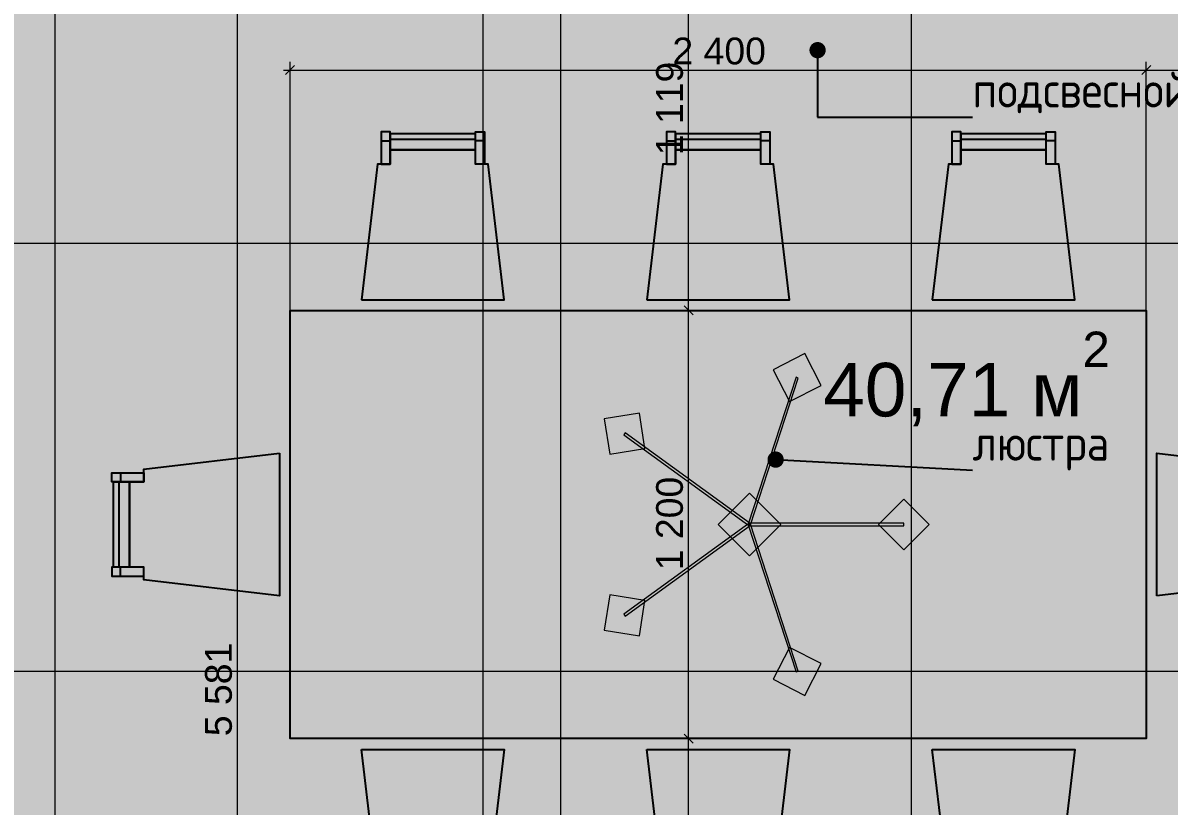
# Model space of a CAD drawing. Header units: millimetres. Extents: x 2336463 to 2579121, y 595385 to 778077.
# Drawn here: x 2485182 to 2488395, y 713837 to 716031 of the extents above; entities that cross this region are included whole.
import ezdxf

# ---------------------------------------------------------------- set-up
doc = ezdxf.new("R2010")
doc.units = ezdxf.units.MM
doc.header["$MEASUREMENT"] = 0
for name, color, linetype, lineweight, true_color in [('+комнаты_Ном._пера__177', 7, 'Continuous', 5, 0xf7e046), ('+комнаты_Ном._пера__242', 7, 'Continuous', 13, 0x1b55b5), ('+обмер_Ном._пера__242', 7, 'Continuous', 13, 0x1b55b5), ('1 Планировка размеры_Ном._пера__242', 7, 'Continuous', 13, 0x1b55b5), ('MEP - Электрооборудование.ЭО_Ном._пера__58', 7, 'Continuous', 5, 0xdf0000), ('Интерьер - Мебель_Ном._пера__62', 7, 'Continuous', 25, 0xaaaaaa)]:
    doc.layers.add(name, color=color, linetype=linetype, lineweight=lineweight, true_color=true_color)
doc.layers.add('+обмер', color=7, linetype='Continuous')
doc.layers.add('1 Планировка размеры', color=7, linetype='Continuous')
for name, color, linetype, lineweight in [('+план полов_Ном._пера__1', 7, 'Continuous', 13), ('MEP - Электрооборудование.ЭО_Ном._пера__1', 7, 'Continuous', 13), ('MEP - Электрооборудование.ЭО_Ном._пера__101', 252, 'Continuous', 5)]:
    doc.layers.add(name, color=color, linetype=linetype, lineweight=lineweight)
doc.styles.add('СГЕНЕРИР_СТИЛЬ_1', font='arial.ttf')
doc.styles.add('СГЕНЕРИР_СТИЛЬ_3', font='isocp.shx')
doc.dimstyles.new('СГЕНЕРИР_СТИЛЬ__1', dxfattribs={"dimtxt": 75, "dimasz": 23.75, "dimexe": 0.18, "dimexo": 300, "dimgap": 0, "dimtad": 1, "dimtih": 1, "dimtoh": 1, "dimdec": 0, "dimzin": 0, "dimdsep": 46, "dimtxsty": 'СГЕНЕРИР_СТИЛЬ_1', "dimblk": 'ARROWHEAD_6', "dimblk1": 'ARROWHEAD_6', "dimblk2": 'ARROWHEAD_6', "dimcen": 0.09, "dimclrd": 256, "dimclre": 256, "dimclrt": 256, "dimazin": 0, "dimtfac": 1, "dimtdec": 4, "dimtmove": 0, "dimatfit": 3, "dimfxl": 0, "dimtolj": 1, "dimtzin": 0, "dimarcsym": 0})
doc.dimstyles.new('СГЕНЕРИР_СТИЛЬ__11', dxfattribs={"dimtxt": 0.18, "dimasz": 91.2, "dimexe": 0.18, "dimexo": 0.0625, "dimgap": 0, "dimtad": 0, "dimtih": 1, "dimtoh": 1, "dimdec": 4, "dimzin": 0, "dimdsep": 46, "dimcen": 0.09, "dimadec": 0, "dimazin": 0, "dimtfac": 1, "dimtdec": 4, "dimtmove": 0, "dimatfit": 3, "dimldrblk": 'ARROWHEAD_11', "dimfxl": 0, "dimtolj": 1, "dimtzin": 0, "dimarcsym": 0})
doc.dimstyles.new('СГЕНЕРИР_СТИЛЬ__2', dxfattribs={"dimtxt": 75, "dimasz": 23.75, "dimexe": 0.18, "dimexo": 300, "dimgap": 0, "dimtad": 1, "dimdec": 0, "dimzin": 0, "dimdsep": 46, "dimtxsty": 'СГЕНЕРИР_СТИЛЬ_1', "dimblk": 'ARROWHEAD_6', "dimblk1": 'ARROWHEAD_6', "dimblk2": 'ARROWHEAD_6', "dimcen": 0.09, "dimclrd": 256, "dimclre": 256, "dimclrt": 256, "dimazin": 0, "dimtfac": 1, "dimtdec": 4, "dimtmove": 0, "dimatfit": 3, "dimfxl": 0, "dimtolj": 1, "dimtzin": 0, "dimarcsym": 0})

# ---------------------------------------------------------------- blocks, each defined once
blk = doc.blocks.new('Обеденная Группа с Прямоугольным Столом 25')
at = {"layer": 'Интерьер - Мебель_Ном._пера__62', "color": 253, "linetype": 'Continuous', "lineweight": 25, "true_color": 0xaaaaaa}
for p, q in [((-1675, 144.7), (-1675, 119.7)), ((-1680, -119.7), (-1680, 119.7)), ((-1675, -144.7), (-1675, -119.7)), ((-944.7, -1075), (-919.7, -1075)), ((-919.7, -1080), (-680.3, -1080)), ((-655.3, -1075), (-680.3, -1075)), ((-144.7, -1075), (-119.7, -1075)), ((-119.7, -1080), (119.7, -1080)), ((144.7, -1075), (119.7, -1075)), ((655.3, -1075), (680.3, -1075)), ((680.3, -1080), (919.7, -1080)), ((944.7, -1075), (919.7, -1075))]:
    blk.add_line(p, q, dxfattribs=at)
at = {"layer": 'Интерьер - Мебель_Ном._пера__62', "color": 253, "linetype": 'Continuous', "lineweight": 25, "true_color": 0xaaaaaa, "flags": 128}
for points in [[(-1000, 630), (-600, 630), (-645.2, 1010), (-680.3, 1010), (-680.3, 1050), (-919.7, 1050), (-919.7, 1010), (-954.8, 1010)], [(-200, 630), (200, 630), (154.8, 1010), (119.7, 1010), (119.7, 1050), (-119.7, 1050), (-119.7, 1010), (-154.8, 1010)], [(600, 630), (1000, 630), (954.8, 1010), (919.7, 1010), (919.7, 1050), (680.3, 1050), (680.3, 1010), (645.2, 1010)], [(-1200, -600), (1200, -600), (1200, 600), (-1200, 600)], [(-1230, -200), (-1230, 200), (-1610, 154.8), (-1610, 119.7), (-1650, 119.7), (-1650, -119.7), (-1610, -119.7), (-1610, -154.8)], [(1230, 200), (1230, -200), (1610, -154.8), (1610, -119.7), (1650, -119.7), (1650, 119.7), (1610, 119.7), (1610, 154.8)], [(-1610, 144.7), (-1610, 119.7), (-1700, 119.7), (-1700, 144.7)], [(-1650, -119.7), (-1650, 119.7), (-1695, 119.7), (-1695, -119.7)], [(-1610, -144.7), (-1610, -119.7), (-1700, -119.7), (-1700, -144.7)], [(-1000, -630), (-600, -630), (-645.2, -1010), (-680.3, -1010), (-680.3, -1050), (-919.7, -1050), (-919.7, -1010), (-954.8, -1010)], [(-200, -630), (200, -630), (154.8, -1010), (119.7, -1010), (119.7, -1050), (-119.7, -1050), (-119.7, -1010), (-154.8, -1010)], [(600, -630), (1000, -630), (954.8, -1010), (919.7, -1010), (919.7, -1050), (680.3, -1050), (680.3, -1010), (645.2, -1010)], [(-944.7, -1010), (-919.7, -1010), (-919.7, -1100), (-944.7, -1100)], [(-655.3, -1010), (-680.3, -1010), (-680.3, -1100), (-655.3, -1100)], [(-144.7, -1010), (-119.7, -1010), (-119.7, -1100), (-144.7, -1100)], [(144.7, -1010), (119.7, -1010), (119.7, -1100), (144.7, -1100)], [(655.3, -1010), (680.3, -1010), (680.3, -1100), (655.3, -1100)], [(944.7, -1010), (919.7, -1010), (919.7, -1100), (944.7, -1100)], [(-919.7, -1050), (-680.3, -1050), (-680.3, -1095), (-919.7, -1095)], [(-119.7, -1050), (119.7, -1050), (119.7, -1095), (-119.7, -1095)], [(680.3, -1050), (919.7, -1050), (919.7, -1095), (680.3, -1095)]]:
    blk.add_lwpolyline(points, close=True, dxfattribs=at)
blk = doc.blocks.new('Люстра 25')
at = {"layer": 'MEP - Электрооборудование.ЭО_Ном._пера__58', "color": 12, "linetype": 'Continuous', "lineweight": 5, "true_color": 0xdf0000}
for p, q in [((-295.9, 407.3), (-311.6, 308.5)), ((-197.2, 391.7), (-295.9, 407.3)), ((-212.8, 292.9), (-197.2, 391.7)), ((295.9, 407.3), (197.2, 391.7)), ((197.2, 391.7), (212.8, 292.9)), ((311.6, 308.5), (295.9, 407.3)), ((-251.6, 352.1), (-257.2, 348.1)), ((-257.2, 348.1), (-2.8, -2)), ((2.8, 2), (-251.6, 352.1)), ((251.6, 352.1), (-2.8, 2)), ((2.8, -2), (257.2, 348.1)), ((257.2, 348.1), (251.6, 352.1)), ((-311.6, 308.5), (-212.8, 292.9)), ((212.8, 292.9), (311.6, 308.5)), ((0, 87.8), (-87.8, 0)), ((87.8, 0), (0, 87.8)), ((-1.1, 3.3), (-412.6, -130.5)), ((-87.8, 0), (0, -87.8)), ((3.4, 0), (-3.4, 0)), ((-3.4, 0), (-3.4, -432.8)), ((-2.8, -2), (2.8, 2)), ((-2.8, 2), (2.8, -2)), ((1.1, -3.3), (-1.1, 3.3)), ((1.1, 3.3), (-1.1, -3.3)), ((0, -87.8), (87.8, 0)), ((412.6, -130.5), (1.1, 3.3)), ((-410.5, -137), (1.1, -3.3)), ((-1.1, -3.3), (410.5, -137)), ((3.4, -432.8), (3.4, 0)), ((-433.4, -66.5), (-478.8, -155.6)), ((-344.3, -111.9), (-433.4, -66.5)), ((433.4, -66.5), (344.3, -111.9)), ((478.8, -155.6), (433.4, -66.5)), ((-389.7, -201), (-344.3, -111.9)), ((344.3, -111.9), (389.7, -201)), ((-478.8, -155.6), (-389.7, -201)), ((-412.6, -130.5), (-410.5, -137)), ((389.7, -201), (478.8, -155.6)), ((410.5, -137), (412.6, -130.5)), ((0, -362), (-70.7, -432.8)), ((70.7, -432.8), (0, -362)), ((-70.7, -432.8), (0, -503.5)), ((-3.4, -432.8), (3.4, -432.8)), ((0, -503.5), (70.7, -432.8))]:
    blk.add_line(p, q, dxfattribs=at)
blk = doc.blocks.new('*D2328', base_point=(2086872, 585813.7))
at = {"layer": '1 Планировка размеры_Ном._пера__242', "color": 152, "linetype": 'Continuous', "lineweight": 13, "true_color": 0x1b55b5}
for p, q in [((2485912.5, 715899.1), (2485931.3, 715899.1)), ((2485943.8, 715911.6), (2485918.8, 715886.6)), ((2485931.3, 714325.7), (2485931.3, 715922.5))]:
    blk.add_line(p, q, dxfattribs=at)
blk = doc.blocks.new('ARROWHEAD_6')
at = {"color": 0, "linetype": 'Continuous', "lineweight": 0}
for p, q in [((0, 0), (-1, 0)), ((-0.5, -0.5), (0.5, 0.5))]:
    blk.add_line(p, q, dxfattribs=at)
blk = doc.blocks.new('*D2329', base_point=(2086872, 585813.7))
at = {"layer": '1 Планировка размеры_Ном._пера__242', "color": 152, "linetype": 'Continuous', "lineweight": 13, "true_color": 0x1b55b5}
for p, q in [((2485943.8, 715911.6), (2485918.8, 715886.6)), ((2485931.3, 714325.7), (2485931.3, 715922.5)), ((2485931.3, 715899.1), (2488331.3, 715899.1)), ((2488343.8, 715911.6), (2488318.8, 715886.6)), ((2488331.3, 714325.7), (2488331.3, 715922.5))]:
    blk.add_line(p, q, dxfattribs=at)
at = {"layer": '1 Планировка размеры_Ном._пера__242', "color": 152, "lineweight": 13, "true_color": 0x1b55b5, "insert": (2487003, 715914.1), "char_height": 75, "attachment_point": 7, "style": 'СГЕНЕРИР_СТИЛЬ_1'}
blk.add_mtext('\\A1;{\\pql;\\fArial|b0|i0|c204|p38;2\xa0400}', dxfattribs=at)
blk = doc.blocks.new('*D2330', base_point=(2086872, 585813.7))
at = {"layer": '1 Планировка размеры_Ном._пера__242', "color": 152, "linetype": 'Continuous', "lineweight": 13, "true_color": 0x1b55b5}
for p, q in [((2488343.8, 715911.6), (2488318.8, 715886.6)), ((2488331.3, 714325.7), (2488331.3, 715922.5)), ((2488331.3, 715899.1), (2488795.8, 715899.1)), ((2488783.3, 715886.6), (2488808.3, 715911.6)), ((2488795.8, 713144.9), (2488795.8, 715922.5)), ((2488795.8, 715899.1), (2488814.6, 715899.1))]:
    blk.add_line(p, q, dxfattribs=at)
at = {"layer": '1 Планировка размеры_Ном._пера__242', "color": 152, "lineweight": 13, "true_color": 0x1b55b5, "insert": (2488478.2, 715914.1), "char_height": 75, "attachment_point": 7, "style": 'СГЕНЕРИР_СТИЛЬ_1'}
blk.add_mtext('\\A1;{\\pql;\\fArial|b0|i0|c204|p38;465}', dxfattribs=at)
blk = doc.blocks.new('*D2334', base_point=(2086872, 585813.7))
at = {"layer": '1 Планировка размеры_Ном._пера__242', "color": 152, "linetype": 'Continuous', "lineweight": 13, "true_color": 0x1b55b5}
for p, q in [((2487035.9, 714038.2), (2487060.9, 714013.2)), ((2488031.3, 714025.7), (2487024.9, 714025.7)), ((2487048.4, 712844.9), (2487048.4, 714025.7)), ((2487035.9, 712857.4), (2487060.9, 712832.4)), ((2487071.8, 712844.9), (2486048.3, 712844.9))]:
    blk.add_line(p, q, dxfattribs=at)
at = {"layer": '1 Планировка размеры_Ном._пера__242', "color": 152, "lineweight": 13, "true_color": 0x1b55b5, "insert": (2487033.4, 713307.1), "char_height": 75, "attachment_point": 7, "rotation": 90, "style": 'СГЕНЕРИР_СТИЛЬ_1'}
blk.add_mtext('\\A1;{\\pql;\\fArial|b0|i0|c204|p38;1\xa0181}', dxfattribs=at)
blk = doc.blocks.new('*D2335', base_point=(2086872, 585813.7))
at = {"layer": '1 Планировка размеры_Ном._пера__242', "color": 152, "linetype": 'Continuous', "lineweight": 13, "true_color": 0x1b55b5}
for p, q in [((2487035.9, 714038.2), (2487060.9, 714013.2)), ((2488031.3, 714025.7), (2487024.9, 714025.7))]:
    blk.add_line(p, q, dxfattribs=at)
blk = doc.blocks.new('*D2336', base_point=(2086872, 585813.7))
at = {"layer": '1 Планировка размеры_Ном._пера__242', "color": 152, "linetype": 'Continuous', "lineweight": 13, "true_color": 0x1b55b5}
for p, q in [((2487071.8, 715225.7), (2486231.3, 715225.7)), ((2487035.9, 715238.2), (2487060.9, 715213.2)), ((2487048.4, 714025.7), (2487048.4, 715225.7)), ((2487035.9, 714038.2), (2487060.9, 714013.2)), ((2488031.3, 714025.7), (2487024.9, 714025.7))]:
    blk.add_line(p, q, dxfattribs=at)
at = {"layer": '1 Планировка размеры_Ном._пера__242', "color": 152, "lineweight": 13, "true_color": 0x1b55b5, "insert": (2487033.4, 714497.4), "char_height": 75, "attachment_point": 7, "rotation": 90, "style": 'СГЕНЕРИР_СТИЛЬ_1'}
blk.add_mtext('\\A1;{\\pql;\\fArial|b0|i0|c204|p38;1\xa0200}', dxfattribs=at)
blk = doc.blocks.new('*D2337', base_point=(2086872, 585813.7))
at = {"layer": '1 Планировка размеры_Ном._пера__242', "color": 152, "linetype": 'Continuous', "lineweight": 13, "true_color": 0x1b55b5}
for p, q in [((2487035.9, 716356.7), (2487060.9, 716331.7)), ((2487071.8, 716344.2), (2486692.7, 716344.2)), ((2487048.4, 715225.7), (2487048.4, 716344.2)), ((2487071.8, 715225.7), (2486231.3, 715225.7)), ((2487035.9, 715238.2), (2487060.9, 715213.2))]:
    blk.add_line(p, q, dxfattribs=at)
at = {"layer": '1 Планировка размеры_Ном._пера__242', "color": 152, "lineweight": 13, "true_color": 0x1b55b5, "insert": (2487033.4, 715660.5), "char_height": 75, "attachment_point": 7, "rotation": 90, "style": 'СГЕНЕРИР_СТИЛЬ_1'}
blk.add_mtext('\\A1;{\\pql;\\fArial|b0|i0|c204|p38;1\xa0119}', dxfattribs=at)
blk = doc.blocks.new('*D2554', base_point=(2086872, 585813.7))
at = {"layer": '+обмер_Ном._пера__242', "color": 152, "linetype": 'Continuous', "lineweight": 13, "true_color": 0x1b55b5}
for p, q in [((2485771.5, 716963.8), (2485796.5, 716938.8)), ((2486082.1, 716951.3), (2485760.6, 716951.3)), ((2485784, 711370.1), (2485784, 716951.3)), ((2487048.3, 711370.1), (2485760.6, 711370.1)), ((2485771.5, 711382.6), (2485796.5, 711357.6)), ((2485784, 711351.3), (2485784, 711370.1))]:
    blk.add_line(p, q, dxfattribs=at)
at = {"layer": '+обмер_Ном._пера__242', "color": 152, "lineweight": 13, "true_color": 0x1b55b5, "insert": (2485769, 714032.5), "char_height": 75, "attachment_point": 7, "rotation": 90, "style": 'СГЕНЕРИР_СТИЛЬ_1'}
blk.add_mtext('\\A1;{\\pql;\\fArial|b0|i0|c204|p38;5\xa0581}', dxfattribs=at)
blk = doc.blocks.new('*D2607', base_point=(2086872, 585813.7))
at = {"layer": '+обмер_Ном._пера__242', "color": 152, "linetype": 'Continuous', "lineweight": 13, "true_color": 0x1b55b5}
for p, q in [((2488850.7, 716938.8), (2488825.7, 716963.8)), ((2488838.2, 716951.3), (2488838.2, 716970)), ((2488861.6, 716951.3), (2486682.1, 716951.3)), ((2488838.2, 712245.1), (2488838.2, 716951.3)), ((2488861.6, 712245.1), (2487648.3, 712245.1)), ((2488825.7, 712257.6), (2488850.7, 712232.6)), ((2488838.2, 712226.3), (2488838.2, 712245.1))]:
    blk.add_line(p, q, dxfattribs=at)
at = {"layer": '+обмер_Ном._пера__242', "color": 152, "lineweight": 13, "true_color": 0x1b55b5, "insert": (2488823.2, 714470), "char_height": 75, "attachment_point": 7, "rotation": 90, "style": 'СГЕНЕРИР_СТИЛЬ_1'}
blk.add_mtext('\\A1;{\\pql;\\fArial|b0|i0|c204|p38;4\xa0706}', dxfattribs=at)
blk = doc.blocks.new('*D2636', base_point=(2086872, 585813.7))
at = {"layer": '+обмер_Ном._пера__242', "color": 152, "linetype": 'Continuous', "lineweight": 13, "true_color": 0x1b55b5}
for p, q in [((2486703, 716938.8), (2486678, 716963.8)), ((2486690.5, 716951.3), (2486690.5, 716970)), ((2486713.9, 716951.3), (2486667.1, 716951.3)), ((2486690.5, 709135.6), (2486690.5, 716951.3)), ((2486713.9, 709135.6), (2486611.4, 709135.6)), ((2486678, 709148.1), (2486703, 709123.1)), ((2486690.5, 709116.8), (2486690.5, 709135.6))]:
    blk.add_line(p, q, dxfattribs=at)
at = {"layer": '+обмер_Ном._пера__242', "color": 152, "lineweight": 13, "true_color": 0x1b55b5, "insert": (2486675.5, 712915.2), "char_height": 75, "attachment_point": 7, "rotation": 90, "style": 'СГЕНЕРИР_СТИЛЬ_1'}
blk.add_mtext('\\A1;{\\pql;\\fArial|b0|i0|c204|p38;7\xa0816}', dxfattribs=at)
blk = doc.blocks.new('ARROWHEAD_11')
at = {"color": 0, "linetype": 'Continuous', "lineweight": 0}
blk.add_line((0, 0), (-1, 0), dxfattribs=at)
at = {"color": 0, "linetype": 'Continuous', "lineweight": 0, "const_width": 0.25, "flags": 128}
blk.add_lwpolyline([(-0.125, 0, 1), (0.125, 0, 1)], format="xyb", close=True, dxfattribs=at)

msp = doc.modelspace()

# ---------------------------------------------------------------- hatches: boundary and pattern name
at = {"layer": '+комнаты_Ном._пера__177', "linetype": 'Continuous', "lineweight": 0, "true_color": 0x3d3811}
h = msp.add_hatch(color=48, dxfattribs=at)
h.paths.add_polyline_path([(2480886.4, 712830.7), (2480886.4, 717258.1), (2482252.3, 717258.1), (2482252.3, 716570.8), (2482752.4, 716570.8), (2482752.4, 716951.3), (2489496.3, 716951.3), (2489496.3, 712245.1), (2487348.3, 712245.1), (2487348.3, 712127), (2483444.5, 712127), (2482994, 712127), (2481140.3, 712127), (2481140.3, 712597.5), (2481140.3, 712830.7)])
h.paths.add_polyline_path([(2482703.1, 713805.5), (2482703.1, 712597.5), (2482994, 712597.5), (2482994, 712937.3), (2483444.5, 712937.3), (2483444.5, 713537.3), (2483003.3, 713537.3), (2483003.3, 713805.5)], flags=0)
at = {"layer": '+план полов_Ном._пера__1', "linetype": 'Continuous', "lineweight": 13}
h = msp.add_hatch(dxfattribs=at)
h.set_pattern_fill('Сетка_1200х1200', style=0, pattern_type=2)
h.set_pattern_definition([(0, (2086872, 585813.7), (0, 1200), []), (90, (2086872, 585813.7), (-1200, 0), [])])
h.paths.add_polyline_path([(2478948.1, 710628.3), (2478948.1, 710879.9), (2473847.1, 710879.9), (2473847.1, 712656.4), (2473848.4, 712656.4), (2473848.4, 713484.4), (2474150.3, 713484.4), (2474150.3, 713861), (2474150.3, 714834.8), (2474655.3, 714834.8), (2474655.3, 715512.1), (2474052.4, 715512.1), (2474052.4, 716500.4), (2474050.3, 716500.4), (2474050.3, 716965.8), (2477335.2, 716965.8), (2477335.2, 717312), (2479008.9, 717312), (2479008.9, 716985.8), (2479267.2, 716985.8), (2480877.3, 716985.8), (2480877.3, 717315.8), (2482252.3, 717315.8), (2482252.3, 716570.8), (2482755, 716570.8), (2482755, 716961), (2484448.1, 716961), (2484727.4, 716961), (2484727.4, 717281.3), (2486379.8, 717281.3), (2486379.8, 716944.3), (2486588.1, 716944.3), (2486588.1, 716945.3), (2489504.9, 716945.3), (2489504.9, 712656.7), (2489504.9, 712245.1), (2487540, 712245.1), (2487540, 712245.9), (2487348.6, 712245.9), (2485984.9, 712245.9), (2485984.9, 712125.1), (2487348.6, 712125.1), (2487348.6, 711366.5), (2487540, 711366.5), (2487579.8, 711366.5), (2487579.8, 709148.7), (2487579.8, 709135.4), (2485986.6, 709135.4), (2485986.6, 708847.9), (2485986.7, 708847.9), (2485986.7, 701807.7), (2485986.7, 701507.1), (2485986.7, 697660.1), (2485988, 697660.1), (2485988, 694310.7), (2485986.7, 694310.7), (2485986.7, 694010.7), (2487589.3, 694010.7), (2487589.3, 690742.6), (2487516.5, 690736.1, -0.000118), (2487516.6, 690735.6), (2487587.2, 690742.4, -0.000396), (2487587.3, 690740.2, -0.342625), (2486386.8, 689334.6, -0.000421), (2486384.5, 689334.3), (2486384.8, 689332.2), (2483593.3, 689332.2), (2479499.4, 689332.2), (2478989.4, 689332.2), (2478989.4, 690566.8), (2478899.4, 690566.8), (2478899.4, 692071.8), (2479409.7, 692071.8), (2479409.7, 692610.8), (2478994.4, 692610.8), (2478994.4, 693615.4), (2479499.4, 693615.4), (2481099.4, 693615.4), (2481099.4, 694103.2), (2482744.3, 694103.2), (2482744.3, 693615.4), (2483349.3, 693615.4), (2483349.3, 694010.7), (2484745.7, 694010.7), (2484745.7, 697660.1), (2484747.1, 697660.1), (2484747.1, 701507.1), (2484747.1, 702214.4), (2483392.7, 702214.4), (2483392.7, 704178), (2482933.1, 704178), (2482698.2, 704178), (2482698.2, 701224.7), (2481074.4, 701224.7), (2481074.4, 704011), (2480462.2, 704011), (2480462.2, 703617), (2479416.3, 703617), (2479416.3, 703616.4), (2478567.2, 703616.4), (2478567.2, 703599.4), (2475467.2, 703599.4), (2475467.2, 705401.1), (2473877.2, 705401.1), (2473877.2, 706611.6), (2474188.4, 706611.6), (2474188.4, 707984.1), (2473844.2, 707984.1), (2473844.2, 710628.3)])
h.paths.add_polyline_path([(2480553.3, 710237), (2480841.9, 710237), (2480841.9, 708271.4), (2480841.9, 707227.4), (2480841.9, 706912.3), (2481733.8, 706912.3), (2481733.8, 706985.3), (2482661.5, 706985.3), (2482661.5, 706602.6), (2482663.2, 706602.6), (2482663.2, 705692.7), (2482659.9, 705692.7), (2482659.9, 705398.6), (2484744.3, 705398.6), (2484744.3, 709982), (2482588.8, 709982), (2482588.8, 709923.7), (2481714, 709923.7), (2481714, 709985.2), (2481141.6, 709985.2), (2481141.6, 711620.7), (2481680.9, 711620.7), (2482703.1, 711620.7), (2482703.1, 712596), (2483444, 712596), (2483444, 712927.6), (2483445.7, 712927.6), (2483445.7, 713531.8), (2483445.7, 713808), (2482903.2, 713808), (2482903.2, 713811.3), (2481333.2, 713811.3), (2481333.2, 713812.6), (2481143.2, 713812.6), (2481143.2, 712830.7), (2480842.6, 712830.7), (2480842.6, 711636.4), (2480842.3, 711636.4), (2480842.3, 711256.1), (2480553.3, 711256.1)], flags=0)
h.paths.add_polyline_path([(2482903.2, 716167.8), (2482903.2, 716167.4), (2482932, 716167.4), (2482932, 716167.8)], flags=0)

# ---------------------------------------------------------------- block references
at = {"layer": 'MEP - Электрооборудование.ЭО_Ном._пера__58', "color": 12, "linetype": 'Continuous', "lineweight": 5, "true_color": 0xdf0000, "zscale": 1000, "rotation": 90}
msp.add_blockref('Люстра 25', (2487219, 714625.7), dxfattribs=at)
at = {"layer": 'Интерьер - Мебель_Ном._пера__62', "color": 253, "linetype": 'Continuous', "lineweight": 25, "true_color": 0xaaaaaa, "xscale": -1, "zscale": 1000, "rotation": 180}
msp.add_blockref('Обеденная Группа с Прямоугольным Столом 25', (2487131.3, 714625.7), dxfattribs=at)

# ---------------------------------------------------------------- texts
at = {"layer": '+комнаты_Ном._пера__242', "color": 152, "lineweight": 13, "true_color": 0x1b55b5, "insert": (2487425.8, 714900.7), "char_height": 150, "attachment_point": 7, "style": 'СГЕНЕРИР_СТИЛЬ_1'}
msp.add_mtext('{\\fArial|b0|i0|c204|p38;40,71 м{\\H0.66x;\\S2^  ;}}', dxfattribs=at)
at = {"layer": 'MEP - Электрооборудование.ЭО_Ном._пера__1', "color": 7, "linetype": 'Continuous', "lineweight": 13, "char_height": 100, "attachment_point": 7, "style": 'СГЕНЕРИР_СТИЛЬ_3'}
for s, insert in [('\\A1;{\\pql;\\Fisocp.shx;подсвесной трек}', (2487844, 715767)), ('\\A1;{\\pql;\\Fisocp.shx;люстра}', (2487844, 714777.6))]:
    msp.add_mtext(s, dxfattribs=dict(at, insert=insert))

# ---------------------------------------------------------------- dimensions: what is measured, and where the dimension line sits
at = {"layer": '+обмер', "color": 152, "linetype": 'Continuous', "lineweight": 13, "true_color": 0x1b55b5}
for base, p1, picture, middle in [((2485784, 716951.3), (2487348.3, 711370.1), '*D2554', (2485731.5, 714161.3)), ((2486690.5, 716951.3), (2486311.4, 709135.6), '*D2636', (2486638, 713044)), ((2488838.2, 716951.3), (2487348.3, 712245.1), '*D2607', (2488785.7, 714598.8))]:
    dim = msp.add_linear_dim(base=base, p1=p1, p2=(2486382.1, 716951.3), angle=90, dimstyle='СГЕНЕРИР_СТИЛЬ__2', dxfattribs=at)
    dim.commit()
    dim.dimension.update_dxf_attribs({"geometry": picture, "text_midpoint": middle, "dimtype": 160, "text_rotation": 90})
at = {"layer": '1 Планировка размеры', "color": 152, "linetype": 'Continuous', "lineweight": 13, "true_color": 0x1b55b5}
for base, p1, p2, picture, middle in [((2487048.3619, 716344.2284), (2485931.2533, 715225.6516), (2486392.712, 716344.2284), '*D2337', (2486995.8619, 715789.3065)), ((2487048.4, 715225.7), (2485931.3, 714025.7), (2485931.3, 715225.7), '*D2336', (2486995.9, 714626.2)), ((2487048.4, 714025.7), (2485748.3, 712844.9), (2488331.3, 714025.7), '*D2334', (2486995.9, 713435.9)), ((2487048.3618945, 714025.6515646), (2488331.2532861, 714025.6515646), (2485931.2532861, 714025.6515646), '*D2335', (2486995.8618939, 714025.7826299))]:
    dim = msp.add_linear_dim(base=base, p1=p1, p2=p2, angle=90, dimstyle='СГЕНЕРИР_СТИЛЬ__2', dxfattribs=at)
    dim.commit()
    dim.dimension.update_dxf_attribs({"geometry": picture, "text_midpoint": middle, "dimtype": 160, "text_rotation": 90})
for base, p1, p2, picture, middle in [((2488331.3, 715899.1), (2485931.3, 715225.7), (2488331.3, 714025.7), '*D2329', (2487131.8, 715951.6)), ((2488795.8488, 715899.0507), (2488331.2533, 714025.6516), (2488795.8488, 712844.9156), '*D2330', (2488563.944, 715951.5507)), ((2485931.2532861, 715899.0507453), (2485931.2532861, 714025.6515646), (2485931.2532861, 715225.6515646), '*D2328', (2485931.3843514, 715951.5507459))]:
    dim = msp.add_linear_dim(base=base, p1=p1, p2=p2, dimstyle='СГЕНЕРИР_СТИЛЬ__1', dxfattribs=at)
    dim.commit()
    dim.dimension.update_dxf_attribs({"geometry": picture, "text_midpoint": middle, "dimtype": 160})

# ---------------------------------------------------------------- leaders
at = {"layer": 'MEP - Электрооборудование.ЭО_Ном._пера__101', "color": 252, "linetype": 'Continuous', "lineweight": 5, "annotation_type": 0, "has_hookline": 1, "hookline_direction": 0}
for points, text_width in [([(2487410, 715954.9), (2487410, 715767), (2487844, 715767)], 1130.8), ([(2487292.4, 714807.6), (2487844, 714777.6)], 467.6)]:
    msp.add_leader(points, dimstyle='СГЕНЕРИР_СТИЛЬ__11', dxfattribs=dict(at, text_width=text_width))

doc.saveas('drawing.dxf')
